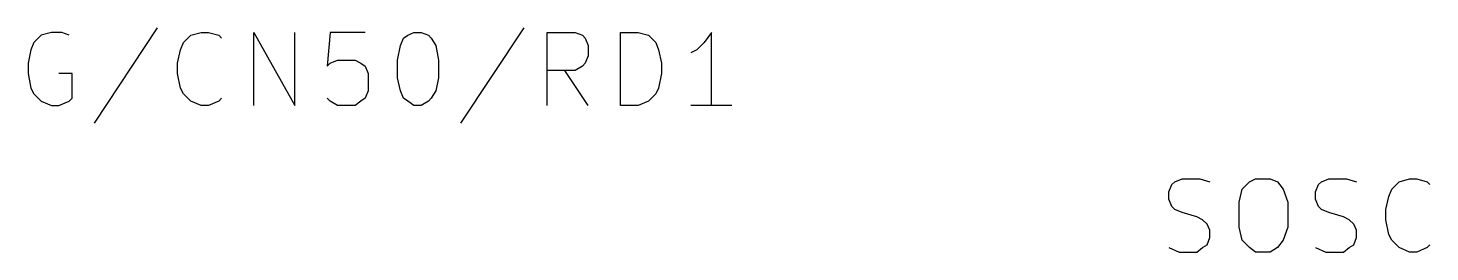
# Model space of a CAD drawing. Extents: x 10 to 287, y -200 to -10.
# Drawn here: x 83.62 to 107.9, y -100.91 to -97.03 of the extents above; entities that cross this region are included whole.
import ezdxf

# ---------------------------------------------------------------- set-up
doc = ezdxf.new("R2010")
doc.units = 0
doc.header["$MEASUREMENT"] = 0

msp = doc.modelspace()

# ---------------------------------------------------------------- linework, layer by layer
at = {"layer": 'Cyan 2'}
for p, q in [((84.0232, -97.1042), (83.8454, -97.155)), ((84.201, -97.1042), (84.0232, -97.1042)), ((84.328, -97.155), (84.201, -97.1042)), ((85.852, -97.028), (84.7598, -98.679)), ((86.4362, -97.155), (86.614, -97.1042)), ((86.614, -97.1042), (86.741, -97.1042)), ((86.741, -97.1042), (86.9188, -97.155)), ((87.5284, -98.3742), (87.5284, -97.1042)), ((87.5284, -97.1042), (88.2396, -98.3742)), ((88.2396, -98.3742), (88.2396, -97.1042)), ((88.8492, -97.1042), (88.7984, -97.6884)), ((89.4588, -97.1042), (88.8492, -97.1042)), ((90.1954, -97.155), (90.297, -97.1042)), ((90.297, -97.1042), (90.424, -97.1042)), ((90.424, -97.1042), (90.551, -97.155)), ((92.202, -97.028), (91.1098, -98.679)), ((92.6084, -98.3742), (92.6084, -97.1042)), ((92.6084, -97.1042), (93.091, -97.1042)), ((93.091, -97.1042), (93.218, -97.155)), ((93.8784, -98.3742), (93.8784, -97.1042)), ((93.8784, -97.1042), (94.1832, -97.1042)), ((94.1832, -97.1042), (94.361, -97.155)), ((95.4532, -97.1042), (95.3262, -97.282)), ((95.4532, -98.3742), (95.4532, -97.1042)), ((83.7184, -97.282), (83.6676, -97.409)), ((83.8454, -97.155), (83.7184, -97.282)), ((86.2584, -97.409), (86.3092, -97.282)), ((86.3092, -97.282), (86.4362, -97.155)), ((86.9188, -97.155), (86.9696, -97.2058)), ((90.0176, -97.5868), (90.0684, -97.3328)), ((90.0684, -97.3328), (90.1192, -97.2058)), ((90.1192, -97.2058), (90.1954, -97.155)), ((90.551, -97.155), (90.6018, -97.2058)), ((90.6018, -97.2058), (90.678, -97.3328)), ((90.678, -97.3328), (90.7288, -97.5868)), ((93.218, -97.155), (93.2688, -97.2058)), ((93.2688, -97.2058), (93.3196, -97.3328)), ((93.3196, -97.3328), (93.3196, -97.5106)), ((94.361, -97.155), (94.488, -97.282)), ((94.488, -97.282), (94.5388, -97.409)), ((95.3262, -97.282), (95.1992, -97.409)), ((83.6676, -97.409), (83.6168, -97.6376)), ((86.2076, -97.6376), (86.2584, -97.409)), ((88.8492, -97.6376), (88.9762, -97.5868)), ((88.9762, -97.5868), (89.281, -97.5868)), ((89.281, -97.5868), (89.3826, -97.6376)), ((90.0176, -97.8916), (90.0176, -97.5868)), ((90.7288, -97.5868), (90.7288, -97.8916)), ((93.3196, -97.5106), (93.2688, -97.6376)), ((94.5388, -97.409), (94.5896, -97.6376)), ((95.1992, -97.409), (95.0976, -97.4598)), ((83.6168, -97.6376), (83.6168, -97.8154)), ((83.6168, -97.8154), (83.6676, -98.0694)), ((84.3788, -97.8154), (84.1502, -97.8154)), ((84.3788, -98.2472), (84.3788, -97.8154)), ((86.2076, -97.8154), (86.2076, -97.6376)), ((86.2584, -98.0694), (86.2076, -97.8154)), ((88.7984, -97.6884), (88.8492, -97.6376)), ((89.3826, -97.6376), (89.4588, -97.6884)), ((89.4588, -97.6884), (89.5096, -97.8154)), ((89.5096, -97.8154), (89.5096, -98.1202)), ((93.091, -97.7646), (92.6084, -97.7646)), ((93.3196, -98.3742), (92.9132, -97.7646)), ((93.218, -97.6884), (93.091, -97.7646)), ((93.2688, -97.6376), (93.218, -97.6884)), ((94.5896, -97.8154), (94.5388, -98.0694)), ((94.5896, -97.6376), (94.5896, -97.8154)), ((83.6676, -98.0694), (83.7184, -98.171)), ((86.3092, -98.171), (86.2584, -98.0694)), ((90.0684, -98.1202), (90.0176, -97.8916)), ((90.7288, -97.8916), (90.678, -98.1202)), ((94.5388, -98.0694), (94.488, -98.171)), ((83.7184, -98.171), (83.8454, -98.298)), ((83.8454, -98.298), (84.0232, -98.3742)), ((84.1502, -98.3742), (84.328, -98.298)), ((84.328, -98.298), (84.3788, -98.2472)), ((86.4362, -98.298), (86.3092, -98.171)), ((86.614, -98.3742), (86.4362, -98.298)), ((86.9188, -98.298), (86.741, -98.3742)), ((86.9696, -98.2472), (86.9188, -98.298)), ((88.8492, -98.298), (88.7984, -98.2472)), ((88.9762, -98.3742), (88.8492, -98.298)), ((89.3826, -98.298), (89.281, -98.3742)), ((89.4588, -98.2472), (89.3826, -98.298)), ((89.5096, -98.1202), (89.4588, -98.2472)), ((90.1192, -98.2472), (90.0684, -98.1202)), ((90.1954, -98.298), (90.1192, -98.2472)), ((90.297, -98.3742), (90.1954, -98.298)), ((90.551, -98.298), (90.424, -98.3742)), ((90.6018, -98.2472), (90.551, -98.298)), ((90.678, -98.1202), (90.6018, -98.2472)), ((94.361, -98.298), (94.1832, -98.3742)), ((94.488, -98.171), (94.361, -98.298)), ((84.0232, -98.3742), (84.1502, -98.3742)), ((86.741, -98.3742), (86.614, -98.3742)), ((89.281, -98.3742), (88.9762, -98.3742)), ((90.424, -98.3742), (90.297, -98.3742)), ((94.1832, -98.3742), (93.8784, -98.3742)), ((95.8088, -98.3742), (95.0976, -98.3742)), ((103.378, -99.8728), (103.429, -99.7458)), ((103.429, -99.7458), (103.48, -99.695)), ((103.48, -99.695), (103.607, -99.6442)), ((103.607, -99.6442), (103.911, -99.6442)), ((103.911, -99.6442), (104.089, -99.695)), ((104.648, -99.822), (104.775, -99.695)), ((104.775, -99.695), (104.877, -99.6442)), ((104.877, -99.6442), (105.131, -99.6442)), ((105.131, -99.6442), (105.258, -99.695)), ((105.258, -99.695), (105.359, -99.822)), ((105.918, -99.8728), (105.969, -99.7458)), ((105.969, -99.7458), (106.02, -99.695)), ((106.02, -99.695), (106.147, -99.6442)), ((106.147, -99.6442), (106.451, -99.6442)), ((106.451, -99.6442), (106.629, -99.695)), ((107.239, -99.822), (107.366, -99.695)), ((107.366, -99.695), (107.544, -99.6442)), ((107.544, -99.6442), (107.671, -99.6442)), ((107.671, -99.6442), (107.848, -99.695)), ((107.848, -99.695), (107.899, -99.7458)), ((103.378, -99.9998), (103.378, -99.8728)), ((103.429, -100.127), (103.378, -99.9998)), ((104.597, -100.051), (104.648, -99.822)), ((105.359, -99.822), (105.435, -100.051)), ((105.918, -99.9998), (105.918, -99.8728)), ((105.969, -100.127), (105.918, -99.9998)), ((107.137, -100.178), (107.188, -99.949)), ((107.188, -99.949), (107.239, -99.822)), ((103.48, -100.178), (103.429, -100.127)), ((103.607, -100.228), (103.48, -100.178)), ((103.861, -100.305), (103.607, -100.228)), ((104.597, -100.482), (104.597, -100.051)), ((105.435, -100.051), (105.435, -100.482)), ((106.02, -100.178), (105.969, -100.127)), ((106.147, -100.228), (106.02, -100.178)), ((106.401, -100.305), (106.147, -100.228)), ((107.137, -100.355), (107.137, -100.178)), ((103.962, -100.355), (103.861, -100.305)), ((104.038, -100.432), (103.962, -100.355)), ((104.089, -100.533), (104.038, -100.432)), ((104.648, -100.711), (104.597, -100.482)), ((105.435, -100.482), (105.359, -100.711)), ((106.502, -100.355), (106.401, -100.305)), ((106.578, -100.432), (106.502, -100.355)), ((106.629, -100.533), (106.578, -100.432)), ((107.188, -100.609), (107.137, -100.355)), ((104.038, -100.787), (104.089, -100.66)), ((104.089, -100.66), (104.089, -100.533)), ((104.775, -100.838), (104.648, -100.711)), ((105.359, -100.711), (105.258, -100.838)), ((106.578, -100.787), (106.629, -100.66)), ((106.629, -100.66), (106.629, -100.533)), ((107.239, -100.711), (107.188, -100.609)), ((107.366, -100.838), (107.239, -100.711)), ((103.378, -100.838), (103.556, -100.914)), ((103.556, -100.914), (103.861, -100.914)), ((103.861, -100.914), (103.962, -100.838)), ((103.962, -100.838), (104.038, -100.787)), ((104.877, -100.914), (104.775, -100.838)), ((105.131, -100.914), (104.877, -100.914)), ((105.258, -100.838), (105.131, -100.914)), ((105.918, -100.838), (106.096, -100.914)), ((106.096, -100.914), (106.401, -100.914)), ((106.401, -100.914), (106.502, -100.838)), ((106.502, -100.838), (106.578, -100.787)), ((107.544, -100.914), (107.366, -100.838)), ((107.671, -100.914), (107.544, -100.914)), ((107.848, -100.838), (107.671, -100.914)), ((107.899, -100.787), (107.848, -100.838))]:
    msp.add_line(p, q, dxfattribs=at)

doc.saveas('drawing.dxf')
